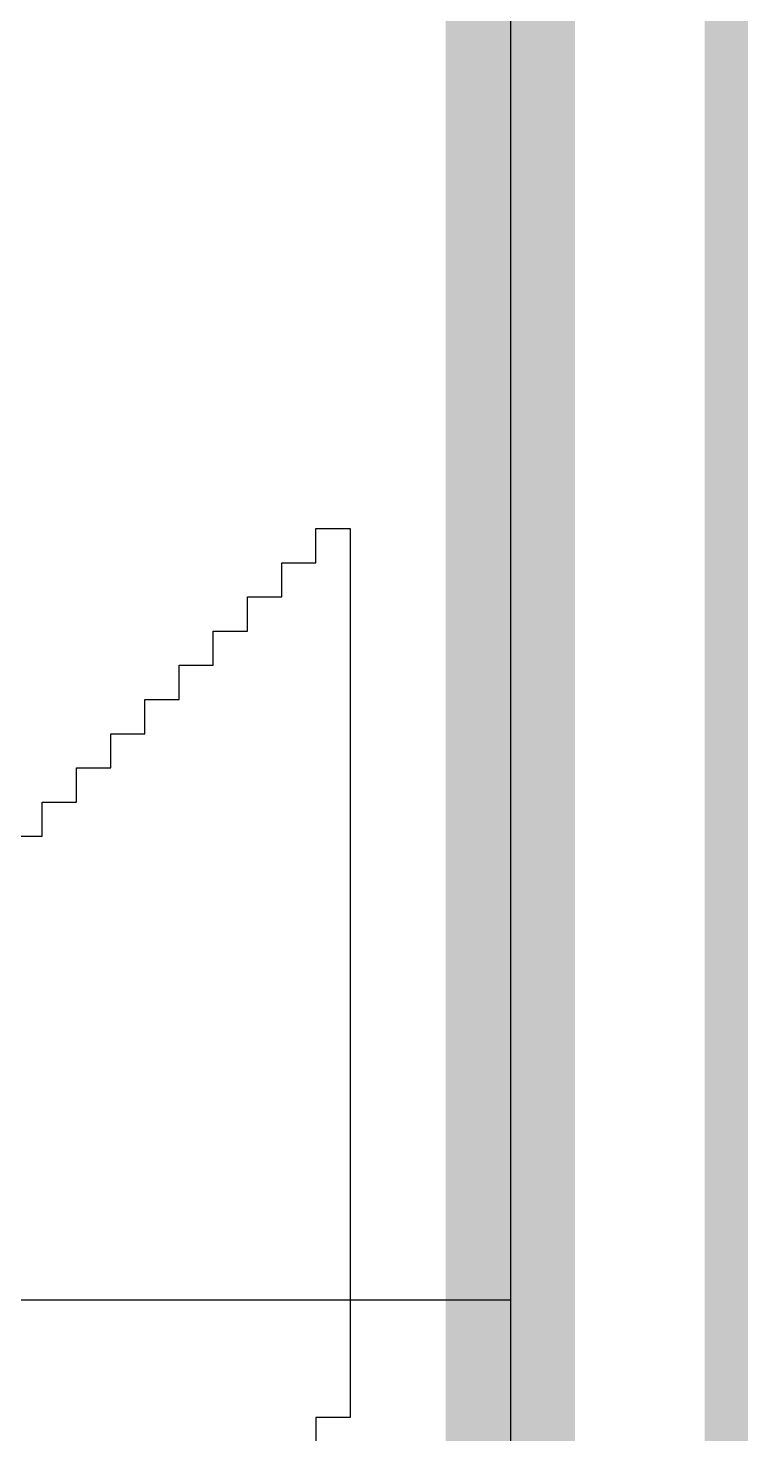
# Model space of a CAD drawing. Header units: inches. Extents: x 1.37 to 7.44, y 1.69 to 5.2.
# Drawn here: x 7.3136 to 7.4449, y 2.1016 to 2.3581 of the extents above; entities that cross this region are included whole.
import ezdxf

# ---------------------------------------------------------------- set-up
doc = ezdxf.new("R2010")
doc.units = ezdxf.units.IN
doc.header["$MEASUREMENT"] = 0
for name, color, linetype in [('Board', 216, 'Continuous'), ('Bottom Layer', 5, 'Continuous'), ('Bottom Overlay', 54, 'Continuous'), ('Top Layer', 1, 'Continuous'), ('Top Overlay', 2, 'Continuous')]:
    doc.layers.add(name, color=color, linetype=linetype)

msp = doc.modelspace()

# ---------------------------------------------------------------- linework, layer by layer
at = {"layer": 'Board'}
msp.add_lwpolyline([(7.44094, 1.69291, 0.00787, 0.00787, 0), (7.44094, 5.19685, 0.00787, 0.00787, 0)], format="xyseb", dxfattribs=at)
at = {"layer": 'Bottom Layer'}
for p, q in [((7.40157, 5.15748), (7.40157, 2.12598)), ((7.40157, 2.12598), (7.06037, 2.12598))]:
    msp.add_line(p, q, dxfattribs=at)
at = {"layer": 'Bottom Overlay'}
for p, q in [((7.36609, 2.26054), (7.36609, 2.26678)), ((7.36609, 2.26678), (7.37233, 2.26678)), ((7.37233, 2.26678), (7.37233, 2.1046)), ((7.35986, 2.2543), (7.35986, 2.26054)), ((7.35986, 2.26054), (7.36609, 2.26054)), ((7.35362, 2.24806), (7.35362, 2.2543)), ((7.35362, 2.2543), (7.35986, 2.2543)), ((7.34738, 2.24183), (7.34738, 2.24806)), ((7.34738, 2.24806), (7.35362, 2.24806)), ((7.34114, 2.23559), (7.34114, 2.24183)), ((7.34114, 2.24183), (7.34738, 2.24183)), ((7.3349, 2.22935), (7.3349, 2.23559)), ((7.3349, 2.23559), (7.34114, 2.23559)), ((7.32867, 2.22311), (7.32867, 2.22935)), ((7.32867, 2.22935), (7.3349, 2.22935)), ((7.32243, 2.21688), (7.32243, 2.22311)), ((7.32243, 2.22311), (7.32867, 2.22311)), ((7.31619, 2.21064), (7.31619, 2.21688)), ((7.31619, 2.21688), (7.32243, 2.21688)), ((7.30995, 2.21064), (7.31619, 2.21064)), ((7.37233, 2.1046), (7.36609, 2.1046)), ((7.36609, 2.1046), (7.36609, 2.09836))]:
    msp.add_line(p, q, dxfattribs=at)
at = {"layer": 'Top Layer'}
msp.add_line((7.40157, 5.15748), (7.40157, 2.08661), dxfattribs=at)
at = {"layer": 'Top Overlay'}
msp.add_lwpolyline([(7.40157, 1.73228, 0.02362, 0.02362, 0), (7.40157, 5.15748, 0.02362, 0.02362, 0)], format="xyseb", dxfattribs=at)

doc.saveas('drawing.dxf')
